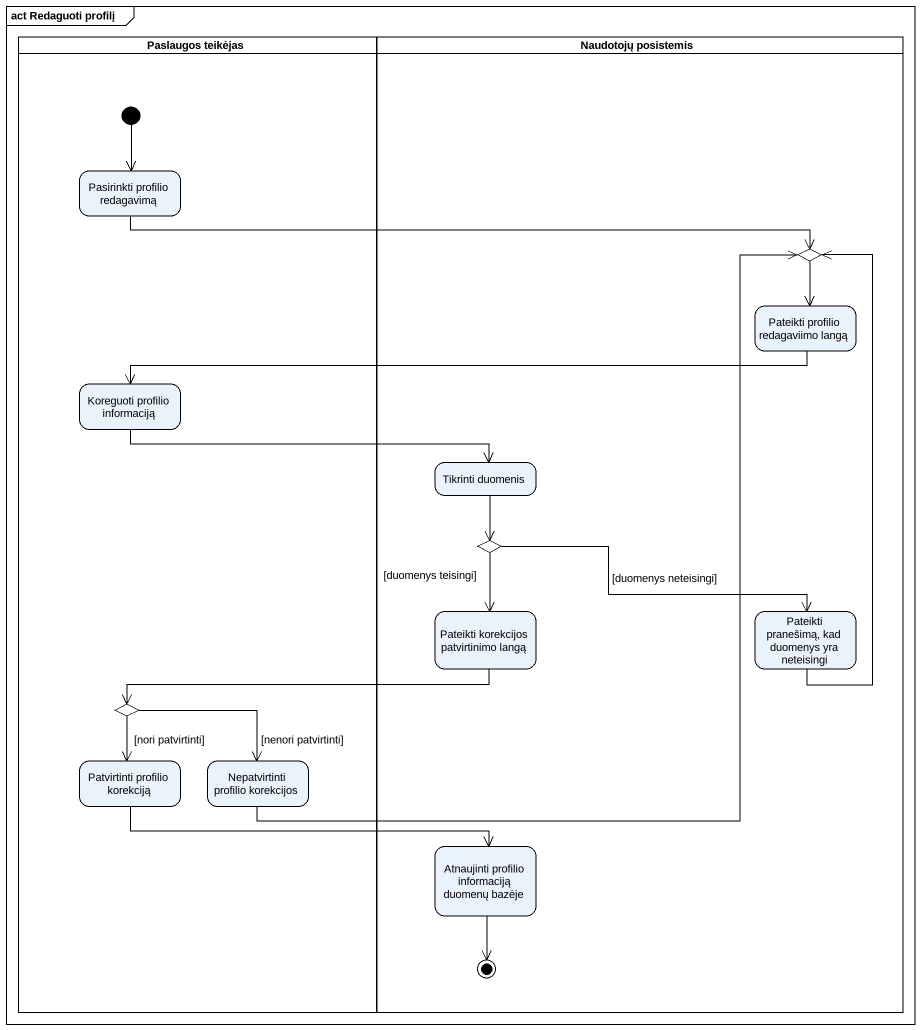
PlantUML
@startuml
mainframe act Redaguoti profilį
hide empty description
state "Paslaugos teikėjas" as Paslaugos_teikėjas <<partition>> {
  state "Pasirinkti profilio redagavimą" as Pasirinkti_profilio
  state "Koreguoti profilio informaciją" as Koreguoti_profilio
  state choice3 <<choice>>
  state "Patvirtinti profilio korekciją" as Patvirtinti_profilio
  state "Nepatvirtinti profilio korekcijos" as Nepatvirtinti_profilio
  [*] --> Pasirinkti_profilio
}
state "Naudotojų posistemis" as Naudotojų_posistemis <<partition>> {
  state choice1 <<choice>>
  state "Pateikti profilio redagaviimo langą" as Pateikti_profilio
  state "Tikrinti duomenis" as Tikrinti_duomenis
  state choice2 <<choice>>
  state "Pateikti korekcijos patvirtinimo langą" as Pateikti_korekcijos
  state "Pateikti pranešimą, kad duomenys yra neteisingi" as Pateikti_pranešimą_kad
  state "Atnaujinti profilio informaciją duomenų bazėje" as Atnaujinti_profilio
  Atnaujinti_profilio --> [*]
}
Pasirinkti_profilio -right-> choice1
choice1 --> Pateikti_profilio
Pateikti_profilio -left-> Koreguoti_profilio
Koreguoti_profilio -right-> Tikrinti_duomenis
Tikrinti_duomenis --> choice2
choice2 --> Pateikti_korekcijos : [duomenys teisingi]
choice2 -right-> Pateikti_pranešimą_kad : [duomenys neteisingi]
Pateikti_korekcijos -left-> choice3
Pateikti_pranešimą_kad -up-> choice1
choice3 --> Patvirtinti_profilio : [nori patvirtinti]
choice3 -right-> Nepatvirtinti_profilio : [nenori patvirtinti]
Patvirtinti_profilio -right-> Atnaujinti_profilio
Nepatvirtinti_profilio -up-> choice1
@enduml
